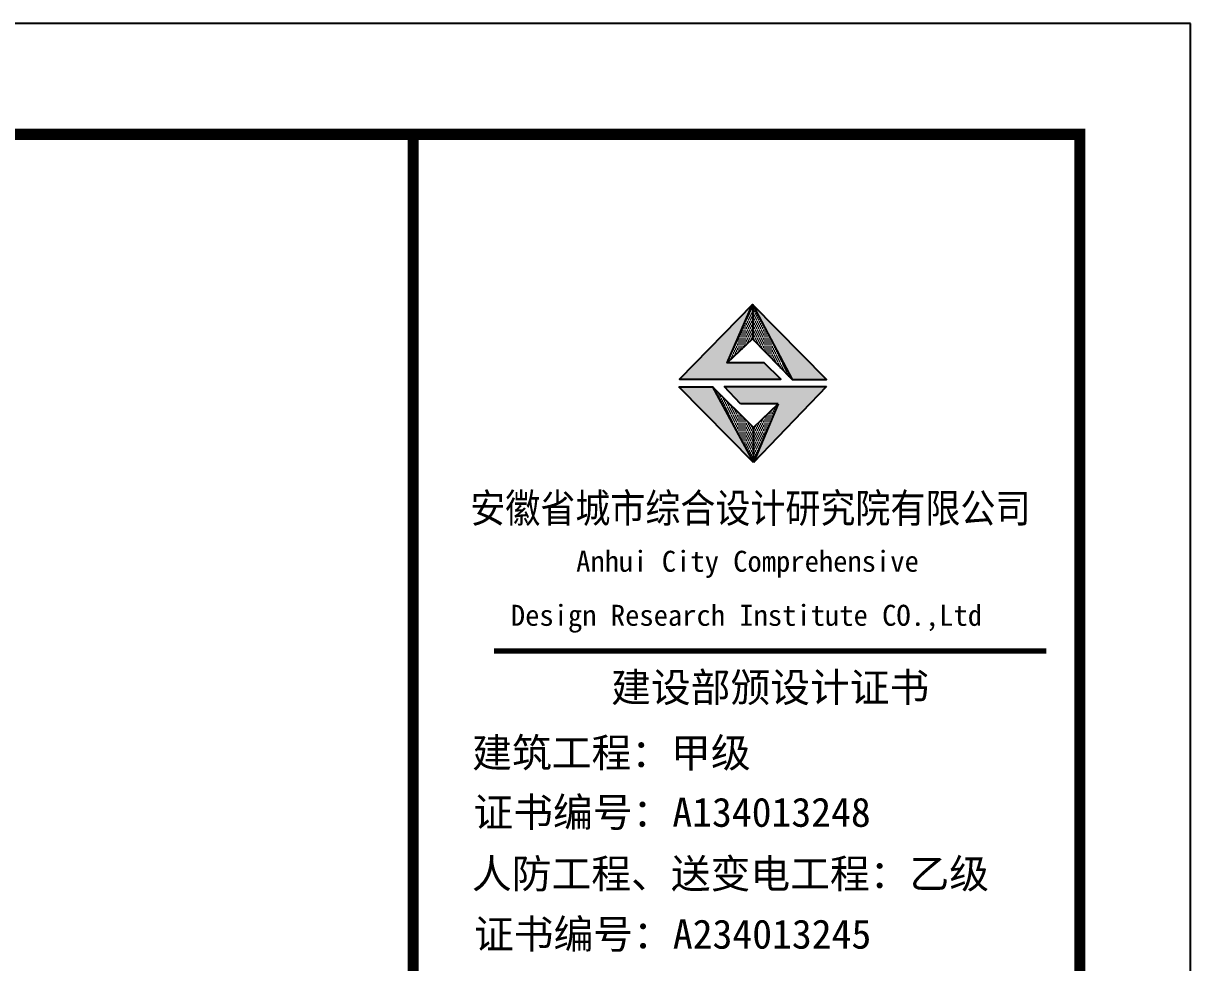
# Model space of a CAD drawing. Extents: x 69728788 to 150676229, y 20164216 to 43663798.
# Drawn here: x 75266445 to 75271707, y 20189684 to 20193916 of the extents above; entities that cross this region are included whole.
import ezdxf

# ---------------------------------------------------------------- set-up
doc = ezdxf.new("R2010")
doc.units = 0
doc.header["$LTSCALE"] = 1000
doc.header["$MEASUREMENT"] = 0
doc.layers.add('PUB_TITLE', color=4, linetype='CONTINUOUS')
doc.layers.add('图框', color=253, linetype='CONTINUOUS')
doc.styles.add('黑体', font='simhei.ttf', dxfattribs={"width": 0.6, "height": 4.3})

msp = doc.modelspace()

# ---------------------------------------------------------------- hatches: boundary and pattern name
at = {"layer": '图框'}
for points in [[(75269618.1, 20192386.1), (75269732, 20192650.1), (75269403.8, 20192312.8), (75269860.7, 20192312.8), (75269784.9, 20192386.1)], [(75269911.3, 20192311.4), (75270066, 20192311.4), (75269732, 20192650.1)], [(75269551.8, 20192278.8), (75269400, 20192278.8), (75269736.4, 20191937.2)], [(75269604.1, 20192279.8), (75269678.7, 20192201.5), (75269847.7, 20192201.5), (75269736.4, 20191937.2), (75270066.2, 20192279.8)]]:
    msp.add_hatch(color=1, dxfattribs=at).paths.add_polyline_path(points)
h = msp.add_hatch(dxfattribs=at)
h.set_pattern_fill('DOTS', color=256, scale=150, style=0)
h.set_pattern_definition([(360, (74130050.5595, 20623174.991), (4.6875, 9.375), [0, -9.375])])
h.paths.add_polyline_path([(75269736.4, 20191937.2), (75269736.4, 20192094.6), (75269551.8, 20192278.8)])
h.paths.add_polyline_path([(75269847.7, 20192201.5), (75269736.4, 20192094.6), (75269736.4, 20191937.2)])
h.paths.add_polyline_path([(75269732, 20192650.1), (75269732, 20192494.8), (75269911.3, 20192311.4)])
h.paths.add_polyline_path([(75269732, 20192494.8), (75269732, 20192650.1), (75269618.1, 20192386.1)])

# ---------------------------------------------------------------- linework, layer by layer
at = {"layer": 'PUB_TITLE'}
msp.add_lwpolyline([(75219157.4, 20164216.1), (75271707.4, 20164216.1), (75271707.4, 20193916.1), (75219157.4, 20193916.1)], close=True, dxfattribs=at)
at = {"layer": 'PUB_TITLE', "const_width": 50}
msp.add_lwpolyline([(75220407.4, 20164716.1), (75271207.4, 20164716.1), (75271207.4, 20193416.1), (75220407.4, 20193416.1)], close=True, dxfattribs=at)
at = {"layer": '图框'}
for p, q in [((75269618.1, 20192386.1), (75269732, 20192650.1)), ((75269732, 20192650.1), (75269911.3, 20192311.4)), ((75269736.4, 20191937.2), (75269400, 20192278.8)), ((75269400, 20192278.8), (75269551.8, 20192278.8)), ((75269736.4, 20191937.2), (75269400, 20192278.8)), ((75269400, 20192278.8), (75269551.8, 20192278.8)), ((75269400, 20192278.8), (75269551.8, 20192278.8)), ((75269736.4, 20192094.6), (75269551.8, 20192278.8)), ((75269604.1, 20192279.8), (75270066.2, 20192279.8)), ((75269678.7, 20192201.5), (75269604.1, 20192279.8)), ((75270066.2, 20192279.8), (75269736.4, 20191937.2)), ((75269847.7, 20192201.5), (75269678.7, 20192201.5)), ((75269736.4, 20192094.6), (75269847.7, 20192201.5)), ((75269847.7, 20192201.5), (75269736.4, 20191937.2)), ((75269736.4, 20191937.2), (75269736.4, 20192094.6)), ((75269736.4, 20191937.2), (75269736.4, 20192094.6)), ((75269736.4, 20191937.2), (75269736.4, 20192094.6))]:
    msp.add_line(p, q, dxfattribs=at)
at = {"layer": '图框', "color": 1}
for p, q in [((75269736.4, 20191937.2), (75269400, 20192278.8)), ((75269551.8, 20192278.8), (75269736.4, 20191937.2))]:
    msp.add_line(p, q, dxfattribs=at)
at = {"layer": '图框', "color": 4}
for points, const_width in [([(75271207.4, 20164716.1), (75268202.8, 20164716.1), (75268202.8, 20193416.1), (75271207.4, 20193416.1)], 49.3), ([(75268567.1, 20191088.1), (75271057.1, 20191088.1)], 24.9)]:
    msp.add_lwpolyline(points, dxfattribs=dict(at, const_width=const_width))
at = {"layer": '图框'}
for points in [[(75269784.9, 20192386.1), (75269618.1, 20192386.1), (75269732, 20192494.8), (75269911.3, 20192311.4), (75270066, 20192311.4), (75269732, 20192650.1), (75269403.8, 20192312.8), (75269860.7, 20192312.8), (75269784.9, 20192386.1)], [(75269732, 20192650.1), (75269732, 20192494.8)]]:
    msp.add_lwpolyline(points, dxfattribs=at)

# ---------------------------------------------------------------- texts
at = {"layer": '图框', "color": 4, "style": '黑体', "width": 0.88}
msp.add_text('安徽省城市综合设计研究院有限公司', height=131.472, dxfattribs=at).set_placement((75268460.2, 20191666.3))
at = {"layer": '图框', "color": 4, "style": '黑体'}
for s, height, p in [('Anhui City Comprehensive ', 94.62, (75268937.3, 20191445.3)), (' Design Research Institute CO.,Ltd', 94.62, (75268578.6, 20191201.9)), ('建设部颁设计证书', 131.47, (75269094.9, 20190858.8)), (' 建筑工程：甲级', 131.47, (75268379.2, 20190564.2)), ('证书编号：A134013248', 131.472, (75268474.3, 20190296.3)), ('人防工程、送变电工程：乙级', 131.472, (75268467.4, 20190019.4)), ('证书编号：A234013245', 131.472, (75268476.7, 20189747.3))]:
    msp.add_text(s, height=height, dxfattribs=at).set_placement(p)

doc.saveas('drawing.dxf')
